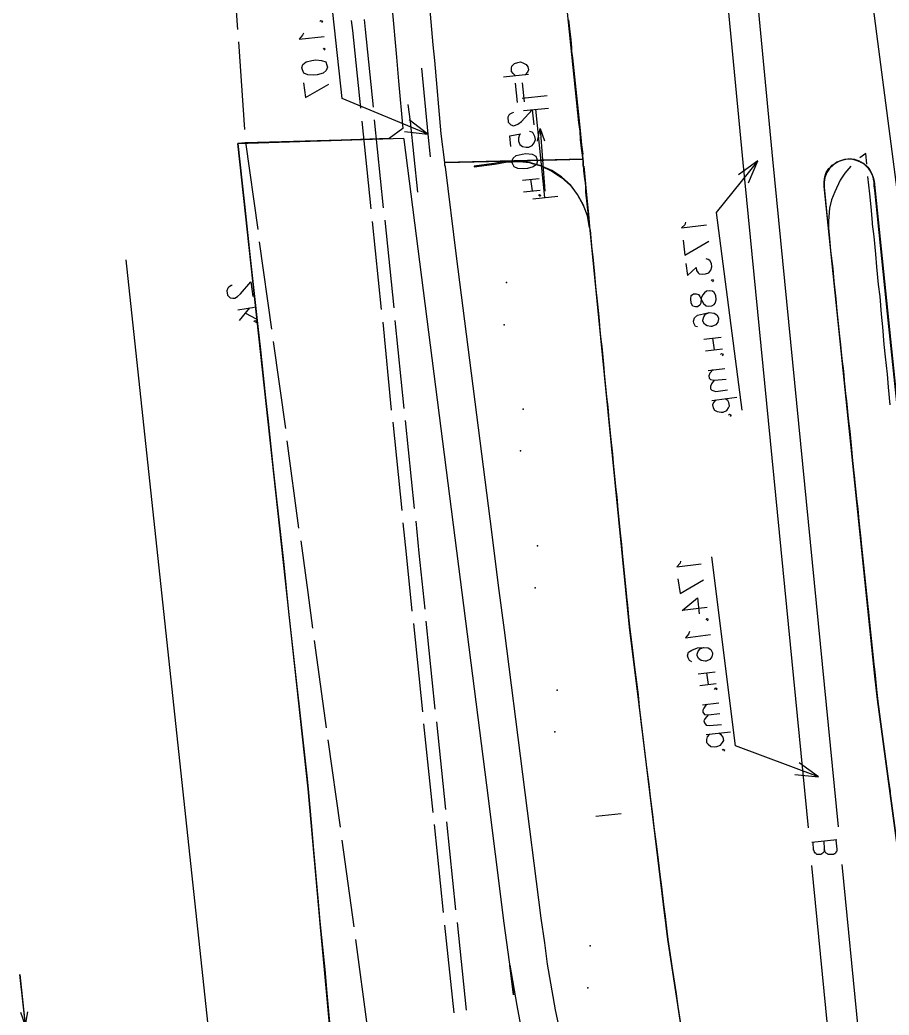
# Model space of a CAD drawing. Header units: metres. Extents: x 5 to 225, y 228 to 542.
# Drawn here: x 114.25 to 150.32, y 365.23 to 406.51 of the extents above; entities that cross this region are included whole.
import ezdxf

# ---------------------------------------------------------------- set-up
doc = ezdxf.new("R2010")
doc.units = ezdxf.units.M
for name, color, linetype in [('BOUNDARY', 7, 'Continuous'), ('CURB', 7, 'Continuous'), ('ELECTR_CABLE', 7, 'Continuous'), ('GAS', 7, 'Continuous'), ('GRASS', 7, 'Continuous'), ('OVERHEAD_POWER_LINE', 7, 'Continuous'), ('ROAD', 7, 'Continuous'), ('TREE', 7, 'Continuous'), ('WATER_PIPELINE', 7, 'Continuous')]:
    doc.layers.add(name, color=color, linetype=linetype)

msp = doc.modelspace()

# ---------------------------------------------------------------- linework, layer by layer
at = {"layer": 'BOUNDARY'}
msp.add_lwpolyline([(129.703, 406.953), (129.879, 404.967), (129.968, 403.973), (130.144, 402.008), (129.57, 401.589), (127.583, 401.523), (126.59, 401.5), (124.603, 401.434), (123.609, 401.412), (123.3, 401.39), (123.3, 401.39), (123.477, 399.734), (123.587, 398.741), (123.786, 396.776), (123.896, 395.782), (124.117, 393.796), (124.228, 392.824), (124.448, 390.837), (124.559, 389.866), (124.757, 387.879), (124.868, 386.885), (125.089, 384.921), (125.199, 383.927), (125.398, 381.962), (125.508, 380.969), (125.729, 378.982), (125.839, 378.011), (126.06, 376.024), (126.17, 375.03), (126.214, 374.611), (126.214, 374.611), (126.347, 373.065), (126.435, 372.072), (126.612, 370.085), (126.7, 369.113), (126.899, 367.126), (126.987, 366.133), (127.164, 364.168)], dxfattribs=at)
at = {"layer": 'CURB'}
for points in [[(137.562, 401.324), (137.606, 400.948)], [(149.395, 400.529), (149.351, 400.971), (149.351, 400.971), (149.108, 400.794)], [(137.65, 400.441), (137.717, 399.712), (137.761, 399.182), (137.849, 398.454), (137.893, 397.946), (137.959, 397.218), (138.026, 396.688), (138.092, 395.959), (138.136, 395.451), (138.224, 394.723), (138.269, 394.193), (138.335, 393.464), (138.401, 392.957), (138.467, 392.228), (138.511, 391.698), (138.578, 390.992), (138.644, 390.462), (138.71, 389.733), (138.754, 389.226), (138.843, 388.497), (138.887, 387.967), (138.953, 387.239), (139.019, 386.731), (139.085, 386.002), (139.13, 385.473), (139.218, 384.744), (139.262, 384.236), (139.328, 383.508), (139.372, 382.978), (139.461, 382.249), (139.505, 381.741), (139.549, 381.366), (139.549, 381.366), (139.593, 381.013), (139.659, 380.483), (139.748, 379.777), (139.814, 379.247), (139.902, 378.518), (139.946, 378.011), (140.035, 377.282), (140.101, 376.774), (140.189, 376.046), (140.255, 375.516), (140.344, 374.787), (140.41, 374.279), (140.498, 373.551), (140.565, 373.043), (140.653, 372.315), (140.719, 371.785), (140.807, 371.056), (140.874, 370.548), (140.962, 369.82), (141.028, 369.312), (141.116, 368.584), (141.183, 368.054), (141.293, 367.347), (141.381, 366.817), (141.492, 366.111), (141.558, 365.581), (141.668, 364.875)], [(148.733, 400.441), (148.49, 400.154), (148.49, 400.154), (148.291, 399.867), (148.071, 399.381), (147.938, 399.05), (147.938, 399.05), (147.85, 398.697), (147.806, 398.167), (147.806, 397.88), (147.806, 397.88), (147.85, 397.438), (147.894, 396.931), (147.982, 396.202), (148.027, 395.672), (148.115, 394.944), (148.159, 394.436), (148.225, 393.707), (148.291, 393.177), (148.358, 392.449), (148.424, 391.941), (148.49, 391.213), (148.556, 390.705), (148.623, 389.976), (148.689, 389.446), (148.755, 388.718), (148.799, 388.21), (148.888, 387.482), (148.932, 386.952), (149.02, 386.223), (149.064, 385.715), (149.152, 384.987), (149.197, 384.457), (149.263, 383.728), (149.329, 383.221), (149.395, 382.492), (149.462, 381.962), (149.528, 381.234), (149.594, 380.726), (149.66, 379.997), (149.726, 379.468), (149.793, 378.739), (149.859, 378.231), (149.947, 377.503), (150.013, 376.995), (150.124, 376.266), (150.19, 375.737), (150.278, 375.03), (150.367, 374.5)], [(150.367, 390.55), (150.3, 391.279), (150.256, 391.809), (150.168, 392.537), (150.124, 393.045), (150.058, 393.773), (150.013, 394.303), (149.947, 395.032), (149.881, 395.54), (149.815, 396.268), (149.771, 396.798), (149.704, 397.527), (149.638, 398.034), (149.638, 398.101), (149.638, 398.101), (149.572, 398.763), (149.528, 399.293), (149.439, 400.021)]]:
    msp.add_lwpolyline(points, dxfattribs=at)
at = {"layer": 'ELECTR_CABLE'}
for points in [[(123.013, 409.757), (123.278, 406.115)], [(130.21, 401.876), (131.182, 401.765), (131.182, 401.765), (127.627, 403.245), (127.627, 403.245), (127.098, 408.101)], [(126.7, 406.446), (126.744, 406.49), (126.744, 406.49), (126.811, 406.468), (126.811, 406.468), (126.766, 406.402)], [(128.003, 406.49), (128.047, 406.07), (128.047, 406.07), (128.378, 402.847)], [(128.533, 406.534), (128.577, 406.115), (128.577, 406.115), (128.908, 402.891)], [(126.016, 405.96), (125.972, 405.872), (125.972, 405.872), (125.839, 405.717), (125.839, 405.717), (126.877, 405.828)], [(123.322, 405.607), (123.565, 401.964)], [(126.833, 405.298), (126.877, 405.342), (126.877, 405.342), (126.921, 405.298), (126.921, 405.298), (126.877, 405.254)], [(125.95, 404.525), (125.994, 404.657), (125.994, 404.657), (126.126, 404.768), (126.126, 404.768), (126.369, 404.834), (126.369, 404.834), (126.524, 404.856), (126.524, 404.856), (126.766, 404.834), (126.766, 404.834), (126.943, 404.768), (126.943, 404.768), (126.987, 404.635), (126.987, 404.635), (127.009, 404.547), (127.009, 404.547), (126.965, 404.415), (126.965, 404.415), (126.833, 404.304), (126.833, 404.304), (126.59, 404.238), (126.59, 404.238), (126.435, 404.216), (126.435, 404.216), (126.192, 404.238), (126.192, 404.238), (126.038, 404.304), (126.038, 404.304), (125.972, 404.437), (125.972, 404.437), (125.95, 404.525)], [(130.917, 404.503), (131.182, 401.765), (131.182, 401.765), (131.27, 400.838)], [(126.016, 403.907), (126.104, 403.289), (126.104, 403.289), (127.075, 403.841)], [(130.762, 399.359), (130.453, 402.295), (130.453, 402.295), (130.365, 403.002)], [(128.444, 402.317), (128.82, 398.675)], [(128.952, 402.361), (129.327, 398.719)], [(131.182, 401.765), (130.409, 402.361)], [(123.609, 401.434), (124.117, 397.814)], [(128.864, 398.145), (129.239, 394.502)], [(129.394, 398.211), (129.769, 394.568)], [(124.183, 397.306), (124.691, 393.685)], [(123.057, 395.496), (123.013, 395.496), (123.013, 395.496), (122.925, 395.429), (122.925, 395.429), (122.881, 395.385), (122.881, 395.385), (122.837, 395.275), (122.837, 395.275), (122.859, 395.098), (122.859, 395.098), (122.925, 395.032), (122.925, 395.032), (122.969, 394.988), (122.969, 394.988), (123.08, 394.966), (123.08, 394.966), (123.168, 394.966), (123.168, 394.966), (123.278, 395.032), (123.278, 395.032), (123.411, 395.142), (123.411, 395.142), (123.83, 395.65), (123.83, 395.65), (123.918, 395.032)], [(123.3, 394.48), (123.985, 394.59)], [(123.367, 394.038), (123.786, 394.568)], [(123.609, 394.347), (124.051, 394.105)], [(123.963, 393.994), (124.007, 394.038), (124.007, 394.038), (124.073, 394.016), (124.073, 394.016), (124.029, 393.95)], [(129.305, 393.972), (129.658, 390.329)], [(129.813, 394.038), (130.188, 390.396)], [(124.757, 393.177), (125.265, 389.557)], [(129.725, 389.822), (130.1, 386.157)], [(130.232, 389.888), (130.608, 386.245)], [(125.331, 389.049), (125.817, 385.428)], [(130.144, 385.649), (130.277, 384.347), (130.277, 384.347), (130.519, 381.984)], [(130.674, 385.715), (130.806, 384.391), (130.806, 384.391), (131.049, 382.073)], [(125.905, 384.899), (126.192, 382.757), (126.192, 382.757), (126.391, 381.278)], [(130.586, 381.477), (130.961, 377.812)], [(131.093, 381.565), (131.469, 377.922)], [(126.457, 380.77), (126.965, 377.149)], [(131.535, 377.392), (131.91, 373.75)], [(131.005, 377.304), (131.38, 373.639)], [(127.031, 376.642), (127.539, 373.021)], [(131.954, 373.242), (132.33, 369.599)], [(131.447, 373.131), (131.822, 369.489)], [(127.605, 372.491), (128.113, 368.893)], [(131.866, 368.959), (132.264, 365.316)], [(132.396, 369.069), (132.771, 365.427)], [(128.179, 368.363), (128.665, 364.742)]]:
    msp.add_lwpolyline(points, dxfattribs=at)
at = {"layer": 'GAS'}
for points in [[(134.824, 404.194), (134.714, 404.282), (134.714, 404.282), (134.648, 404.37), (134.648, 404.37), (134.648, 404.503), (134.648, 404.503), (134.67, 404.591), (134.67, 404.591), (134.78, 404.702), (134.78, 404.702), (134.913, 404.746), (134.913, 404.746), (135.023, 404.768), (135.023, 404.768), (135.156, 404.724), (135.156, 404.724), (135.266, 404.657), (135.266, 404.657), (135.332, 404.569), (135.332, 404.569), (135.354, 404.437), (135.354, 404.437), (135.31, 404.348), (135.31, 404.348), (135.222, 404.238)], [(134.317, 404.15), (135.354, 404.26)], [(134.802, 403.885), (134.891, 403.09)], [(135.089, 403.907), (135.178, 403.112)], [(135.089, 403.267), (136.127, 403.377)], [(134.736, 402.671), (134.67, 402.648), (134.67, 402.648), (134.582, 402.604), (134.582, 402.604), (134.537, 402.56), (134.537, 402.56), (134.493, 402.472), (134.493, 402.472), (134.515, 402.273), (134.515, 402.273), (134.582, 402.207), (134.582, 402.207), (134.626, 402.163), (134.626, 402.163), (134.736, 402.119), (134.736, 402.119), (134.824, 402.141), (134.824, 402.141), (134.913, 402.185), (134.913, 402.185), (135.067, 402.295), (135.067, 402.295), (135.509, 402.781), (135.509, 402.781), (135.575, 402.163)], [(135.156, 402.759), (136.193, 402.847)], [(136.039, 399.138), (135.663, 402.803)], [(134.626, 401.258), (134.582, 401.699), (134.582, 401.699), (135.023, 401.787), (135.023, 401.787), (134.979, 401.743), (134.979, 401.743), (134.935, 401.611), (134.935, 401.611), (134.935, 401.478), (134.935, 401.478), (135.001, 401.346), (135.001, 401.346), (135.111, 401.258), (135.111, 401.258), (135.266, 401.236), (135.266, 401.236), (135.376, 401.236), (135.376, 401.236), (135.509, 401.302), (135.509, 401.302), (135.597, 401.412), (135.597, 401.412), (135.641, 401.545), (135.641, 401.545), (135.619, 401.677), (135.619, 401.677), (135.553, 401.81), (135.553, 401.81), (135.509, 401.854), (135.509, 401.854), (135.398, 401.876)], [(134.67, 400.639), (134.714, 400.772), (134.714, 400.772), (134.847, 400.882), (134.847, 400.882), (135.089, 400.948), (135.089, 400.948), (135.244, 400.971), (135.244, 400.971), (135.509, 400.948), (135.509, 400.948), (135.663, 400.86), (135.663, 400.86), (135.708, 400.75), (135.708, 400.75), (135.73, 400.662), (135.73, 400.662), (135.685, 400.507), (135.685, 400.507), (135.553, 400.419), (135.553, 400.419), (135.31, 400.352), (135.31, 400.352), (135.156, 400.33), (135.156, 400.33), (134.913, 400.352), (134.913, 400.352), (134.758, 400.419), (134.758, 400.419), (134.692, 400.551), (134.692, 400.551), (134.67, 400.639)], [(135.111, 399.867), (135.796, 399.933)], [(135.443, 399.911), (135.509, 399.425)], [(135.156, 399.381), (135.84, 399.447)], [(135.774, 399.227), (135.818, 399.271), (135.818, 399.271), (135.862, 399.227), (135.862, 399.227), (135.818, 399.182)], [(135.531, 399.094), (136.569, 399.204)], [(138.158, 373.485), (139.196, 373.595)]]:
    msp.add_lwpolyline(points, dxfattribs=at)
at = {"layer": 'GRASS'}
for points in [[(137.01, 406.512), (137.054, 406.137), (137.098, 405.805), (137.121, 405.541), (137.143, 405.342), (137.143, 405.209), (137.187, 404.944), (137.496, 401.92), (137.606, 400.728), (131.888, 400.595), (131.734, 401.787), (131.469, 404.834), (131.403, 405.474), (129.835, 423.467)], [(127.142, 364.389), (126.877, 367.259), (126.722, 368.871), (126.214, 374.611), (123.3, 401.39), (130.166, 401.611), (130.188, 401.545), (133.61, 374.765), (134.339, 369.047), (134.56, 367.436), (134.728, 366.064), (134.582, 367.303), (134.869, 365.625), (135.067, 364.588)], [(136.878, 363.55), (136.48, 365.449), (136.149, 367.347), (136.039, 368.23), (135.884, 369.246), (134.361, 381.19), (134.118, 383.044), (133.831, 385.274), (132.374, 396.71), (131.91, 400.419), (131.888, 400.485), (131.888, 400.573), (131.888, 400.595), (134.913, 400.662), (134.493, 400.639), (134.391, 400.637), (133.919, 400.551), (133.102, 400.441), (133.103, 400.419), (133.941, 400.529), (134.118, 400.551), (134.405, 400.617), (134.913, 400.639), (134.979, 400.639), (135.398, 400.595), (135.509, 400.551), (135.774, 400.485), (135.862, 400.463), (136.326, 400.242), (136.723, 399.977), (137.098, 399.646), (137.385, 399.249), (137.628, 398.829), (137.805, 398.366), (137.893, 397.88), (137.915, 397.792), (138.004, 396.82), (139.372, 383.154), (139.549, 381.322), (141.006, 369.356), (141.139, 368.363), (141.271, 367.458), (141.558, 365.559), (141.845, 363.66)], [(151.493, 366.111), (150.013, 377.083), (149.837, 378.32), (149.726, 379.291), (147.629, 399.602), (147.629, 399.801), (147.651, 399.999), (147.717, 400.176), (147.828, 400.352), (147.894, 400.397), (147.96, 400.485), (148.027, 400.529), (148.137, 400.595), (148.203, 400.639), (148.314, 400.684), (148.402, 400.706), (148.49, 400.728), (148.689, 400.75), (148.733, 400.75), (148.888, 400.728), (148.954, 400.706), (149.086, 400.662), (149.13, 400.617), (149.263, 400.573), (149.307, 400.529), (149.395, 400.441), (149.439, 400.397), (149.506, 400.308), (149.594, 400.154), (149.66, 399.977), (149.704, 399.823), (151.824, 379.357)]]:
    msp.add_lwpolyline(points, dxfattribs=at)
msp.add_lwpolyline([(136.326, 400.264), (135.862, 400.463), (135.398, 400.595), (134.979, 400.662), (134.913, 400.662), (137.606, 400.728), (137.606, 400.706), (137.628, 400.662), (137.628, 400.507), (137.65, 400.286), (137.672, 400.021), (137.717, 399.668), (137.761, 399.271), (137.805, 398.851), (137.849, 398.388), (137.893, 397.902), (137.805, 398.388), (137.628, 398.851), (137.385, 399.271), (137.098, 399.668), (136.723, 399.999)], close=True, dxfattribs=at)
at = {"layer": 'OVERHEAD_POWER_LINE'}
for points in [[(135.73, 401.478), (135.84, 402.008), (135.84, 402.008), (136.017, 401.5)], [(135.84, 402.008), (136.039, 399.403)], [(118.642, 396.555), (124.934, 337.83)], [(114.536, 364.323), (114.249, 366.906), (114.249, 366.906), (114.469, 364.83)], [(114.558, 365.36), (114.469, 364.83), (114.469, 364.83), (114.293, 365.338)]]:
    msp.add_lwpolyline(points, dxfattribs=at)
at = {"layer": 'ROAD'}
for points in [[(143.28, 354.344), (141.139, 368.363), (139.946, 378.099), (139.549, 381.322), (137.915, 397.792), (137.739, 399.359), (137.739, 399.58), (137.717, 399.778), (137.695, 399.955), (137.672, 400.132), (137.65, 400.264), (137.65, 400.375), (137.628, 400.463), (137.628, 400.485), (137.628, 400.639), (137.606, 400.794), (137.584, 400.993), (137.562, 401.191), (137.518, 401.545), (137.496, 401.898), (137.452, 402.251), (136.922, 407.373)], [(150.985, 387.349), (150.256, 394.325), (149.726, 399.447), (149.704, 399.624), (149.704, 399.801), (149.682, 399.823), (149.66, 399.999), (149.572, 400.176), (149.572, 400.198), (149.484, 400.33), (149.462, 400.352), (149.351, 400.463), (149.329, 400.485), (149.307, 400.507), (149.285, 400.529), (149.152, 400.617), (148.954, 400.684), (148.777, 400.728), (148.755, 400.728), (148.616, 400.728), (148.526, 400.726), (148.358, 400.684), (148.159, 400.617), (148.004, 400.485), (147.85, 400.352), (147.74, 400.176), (147.651, 399.977), (147.629, 399.778), (147.629, 399.58), (147.784, 398.012), (149.506, 381.521), (149.837, 378.32), (151.161, 368.584)]]:
    msp.add_lwpolyline(points, dxfattribs=at)
at = {"layer": 'TREE'}
for p in [(134.449, 395.625), (134.346, 393.862), (135.134, 390.37), (135.031, 388.63), (135.73, 384.697), (135.627, 382.956), (136.546, 378.714), (136.444, 376.973), (137.915, 368.095), (137.813, 366.354)]:
    msp.add_point(p, dxfattribs=at)
at = {"layer": 'WATER_PIPELINE'}
for points in [[(142, 424.174), (144.251, 400.595), (144.251, 400.595), (146.967, 372.999)], [(143.236, 424.284), (145.488, 400.728), (145.488, 400.728), (148.203, 373.043)], [(148.601, 415.188), (156.681, 353.174), (156.681, 353.174), (139.417, 346.22)], [(144.494, 399.756), (144.87, 400.662), (144.87, 400.662), (143.148, 398.52), (143.148, 398.52), (144.207, 390.329)], [(144.87, 400.662), (144.075, 400.088)], [(141.867, 398.123), (141.845, 398.012), (141.845, 398.012), (141.713, 397.88), (141.713, 397.88), (142.75, 398.012)], [(141.779, 397.372), (141.845, 396.754), (141.845, 396.754), (142.838, 397.328)], [(141.889, 396.401), (141.955, 395.915), (141.955, 395.915), (142.309, 396.246), (142.309, 396.246), (142.331, 396.114), (142.331, 396.114), (142.397, 396.025), (142.397, 396.025), (142.441, 395.981), (142.441, 395.981), (142.596, 395.959), (142.596, 395.959), (142.706, 395.981), (142.706, 395.981), (142.838, 396.025), (142.838, 396.025), (142.927, 396.136), (142.927, 396.136), (142.971, 396.268), (142.971, 396.268), (142.949, 396.401), (142.949, 396.401), (142.883, 396.533), (142.883, 396.533), (142.816, 396.577), (142.816, 396.577), (142.728, 396.599)], [(142.949, 395.694), (142.993, 395.738), (142.993, 395.738), (143.037, 395.694), (143.037, 395.694), (142.993, 395.65)], [(142.088, 394.944), (142.11, 395.076), (142.11, 395.076), (142.198, 395.142), (142.198, 395.142), (142.309, 395.142), (142.309, 395.142), (142.419, 395.12), (142.419, 395.12), (142.463, 395.032), (142.463, 395.032), (142.551, 394.877), (142.551, 394.877), (142.618, 394.745), (142.618, 394.745), (142.728, 394.657), (142.728, 394.657), (142.816, 394.634), (142.816, 394.634), (142.971, 394.657), (142.971, 394.657), (143.059, 394.701), (143.059, 394.701), (143.103, 394.767), (143.103, 394.767), (143.148, 394.899), (143.148, 394.899), (143.125, 395.076), (143.125, 395.076), (143.059, 395.209), (143.059, 395.209), (142.993, 395.253), (142.993, 395.253), (142.883, 395.275), (142.883, 395.275), (142.75, 395.253), (142.75, 395.253), (142.662, 395.186), (142.662, 395.186), (142.574, 395.098), (142.574, 395.098), (142.529, 394.966), (142.529, 394.966), (142.507, 394.767), (142.507, 394.767), (142.463, 394.679), (142.463, 394.679), (142.375, 394.612), (142.375, 394.612), (142.287, 394.612), (142.287, 394.612), (142.176, 394.634), (142.176, 394.634), (142.11, 394.767), (142.11, 394.767), (142.088, 394.944)], [(142.375, 393.773), (142.287, 393.796), (142.287, 393.796), (142.22, 393.928), (142.22, 393.928), (142.198, 394.016), (142.198, 394.016), (142.242, 394.149), (142.242, 394.149), (142.375, 394.259), (142.375, 394.259), (142.618, 394.325), (142.618, 394.325), (142.861, 394.37), (142.861, 394.37), (143.059, 394.347), (143.059, 394.347), (143.17, 394.281), (143.17, 394.281), (143.236, 394.149), (143.236, 394.149), (143.236, 394.105), (143.236, 394.105), (143.214, 393.972), (143.214, 393.972), (143.125, 393.862), (143.125, 393.862), (142.971, 393.796), (142.971, 393.796), (142.927, 393.796), (142.927, 393.796), (142.772, 393.818), (142.772, 393.818), (142.662, 393.884), (142.662, 393.884), (142.596, 394.016), (142.596, 394.016), (142.596, 394.06), (142.596, 394.06), (142.64, 394.193), (142.64, 394.193), (142.706, 394.303), (142.706, 394.303), (142.861, 394.37)], [(142.64, 393.266), (143.346, 393.354)], [(142.993, 393.31), (143.059, 392.824)], [(142.706, 392.78), (143.412, 392.868)], [(143.324, 392.625), (143.368, 392.67), (143.368, 392.67), (143.435, 392.648), (143.435, 392.648), (143.39, 392.581)], [(142.816, 391.963), (143.501, 392.051)], [(143.015, 392.007), (142.883, 391.853), (142.883, 391.853), (142.838, 391.742), (142.838, 391.742), (142.861, 391.654), (142.861, 391.654), (142.905, 391.588), (142.905, 391.588), (143.059, 391.566), (143.059, 391.566), (143.567, 391.61)], [(143.059, 391.566), (142.949, 391.411), (142.949, 391.411), (142.905, 391.301), (142.905, 391.301), (142.905, 391.213), (142.905, 391.213), (142.971, 391.146), (142.971, 391.146), (143.125, 391.102), (143.125, 391.102), (143.611, 391.168)], [(142.971, 390.727), (144.009, 390.859)], [(143.125, 390.749), (143.037, 390.639), (143.037, 390.639), (142.993, 390.55), (142.993, 390.55), (143.015, 390.418), (143.015, 390.418), (143.081, 390.329), (143.081, 390.329), (143.192, 390.263), (143.192, 390.263), (143.346, 390.241), (143.346, 390.241), (143.435, 390.241), (143.435, 390.241), (143.589, 390.307), (143.589, 390.307), (143.655, 390.418), (143.655, 390.418), (143.699, 390.506), (143.699, 390.506), (143.677, 390.639), (143.677, 390.639), (143.633, 390.727), (143.633, 390.727), (143.523, 390.793)], [(143.655, 390.109), (143.699, 390.153), (143.699, 390.153), (143.766, 390.109), (143.766, 390.109), (143.722, 390.065)], [(141.668, 384.06), (141.646, 383.971), (141.646, 383.971), (141.514, 383.817), (141.514, 383.817), (142.529, 383.949)], [(146.415, 375.207), (147.386, 375.118), (147.386, 375.118), (143.942, 376.399), (143.942, 376.399), (142.971, 384.236)], [(141.558, 383.331), (141.646, 382.713), (141.646, 382.713), (142.618, 383.287)], [(142.772, 382.139), (141.735, 382.006), (141.735, 382.006), (142.375, 382.536), (142.375, 382.536), (142.441, 381.874)], [(142.728, 381.631), (142.772, 381.675), (142.772, 381.675), (142.816, 381.631), (142.816, 381.631), (142.772, 381.587)], [(142.044, 381.145), (142, 381.035), (142, 381.035), (141.867, 380.88), (141.867, 380.88), (142.905, 381.013)], [(142.132, 379.887), (142.044, 379.931), (142.044, 379.931), (141.977, 380.042), (141.977, 380.042), (141.955, 380.13), (141.955, 380.13), (142, 380.284), (142, 380.284), (142.132, 380.373), (142.132, 380.373), (142.375, 380.461), (142.375, 380.461), (142.618, 380.483), (142.618, 380.483), (142.816, 380.461), (142.816, 380.461), (142.927, 380.395), (142.927, 380.395), (142.993, 380.262), (142.993, 380.262), (142.993, 380.218), (142.993, 380.218), (142.971, 380.086), (142.971, 380.086), (142.883, 379.975), (142.883, 379.975), (142.728, 379.909), (142.728, 379.909), (142.684, 379.909), (142.684, 379.909), (142.529, 379.931), (142.529, 379.931), (142.419, 380.02), (142.419, 380.02), (142.353, 380.152), (142.353, 380.152), (142.353, 380.196), (142.353, 380.196), (142.397, 380.329), (142.397, 380.329), (142.485, 380.417), (142.485, 380.417), (142.618, 380.483)], [(142.397, 379.379), (143.103, 379.468)], [(142.75, 379.423), (142.816, 378.938)], [(142.463, 378.894), (143.148, 378.982)], [(143.081, 378.739), (143.125, 378.805), (143.125, 378.805), (143.192, 378.761), (143.192, 378.761), (143.148, 378.717)], [(142.574, 378.099), (143.258, 378.187)], [(142.75, 378.121), (142.64, 377.966), (142.64, 377.966), (142.596, 377.878), (142.596, 377.878), (142.596, 377.79), (142.596, 377.79), (142.662, 377.701), (142.662, 377.701), (142.816, 377.679), (142.816, 377.679), (143.302, 377.746)], [(142.816, 377.679), (142.684, 377.525), (142.684, 377.525), (142.64, 377.436), (142.64, 377.436), (142.662, 377.348), (142.662, 377.348), (142.728, 377.26), (142.728, 377.26), (142.861, 377.238), (142.861, 377.238), (143.368, 377.282)], [(142.728, 376.862), (143.744, 376.973)], [(142.861, 376.862), (142.772, 376.774), (142.772, 376.774), (142.75, 376.664), (142.75, 376.664), (142.75, 376.531), (142.75, 376.531), (142.816, 376.465), (142.816, 376.465), (142.927, 376.377), (142.927, 376.377), (143.081, 376.355), (143.081, 376.355), (143.17, 376.377), (143.17, 376.377), (143.324, 376.421), (143.324, 376.421), (143.412, 376.531), (143.412, 376.531), (143.457, 376.62), (143.457, 376.62), (143.435, 376.752), (143.435, 376.752), (143.368, 376.84), (143.368, 376.84), (143.258, 376.929)], [(143.39, 376.222), (143.435, 376.266), (143.435, 376.266), (143.501, 376.222), (143.501, 376.222), (143.457, 376.178)], [(147.386, 375.118), (146.592, 375.692)], [(147.121, 372.403), (148.159, 372.513)], [(148.115, 372.491), (148.159, 372.116), (148.159, 372.116), (148.159, 372.094), (148.159, 372.094), (148.159, 372.072), (148.159, 372.072), (148.137, 372.006), (148.137, 372.006), (148.115, 371.983), (148.115, 371.983), (148.093, 371.939), (148.093, 371.939), (148.071, 371.917), (148.071, 371.917), (148.049, 371.917), (148.049, 371.917), (148.027, 371.895), (148.027, 371.895), (147.828, 371.895), (147.828, 371.895), (147.784, 371.895), (147.784, 371.895), (147.762, 371.917), (147.762, 371.917), (147.717, 371.939), (147.717, 371.939), (147.695, 371.961), (147.695, 371.961), (147.673, 371.983), (147.673, 371.983), (147.651, 372.05), (147.651, 372.05), (147.651, 372.072), (147.651, 372.072), (147.629, 372.116), (147.629, 372.116), (147.629, 372.072), (147.629, 372.072), (147.629, 372.028), (147.629, 372.028), (147.607, 371.983), (147.607, 371.983), (147.585, 371.961), (147.585, 371.961), (147.563, 371.939), (147.563, 371.939), (147.541, 371.917), (147.541, 371.917), (147.519, 371.917), (147.519, 371.917), (147.497, 371.895), (147.497, 371.895), (147.364, 371.895), (147.364, 371.895), (147.32, 371.895), (147.32, 371.895), (147.298, 371.917), (147.298, 371.917), (147.276, 371.939), (147.276, 371.939), (147.254, 371.939), (147.254, 371.939), (147.232, 371.983), (147.232, 371.983), (147.21, 372.05), (147.21, 372.05), (147.188, 372.072), (147.188, 372.072), (147.166, 372.403)], [(147.607, 372.447), (147.629, 372.116)], [(147.099, 371.432), (149.815, 343.813)], [(148.358, 371.476), (151.073, 343.813)]]:
    msp.add_lwpolyline(points, dxfattribs=at)

doc.saveas('drawing.dxf')
